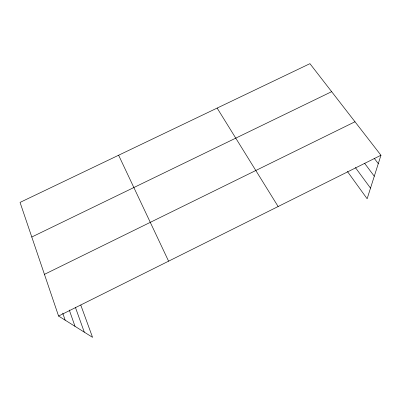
<?xml version="1.0" encoding="UTF-8"?>
<svg xmlns="http://www.w3.org/2000/svg" width="401" height="401" viewBox="0 0 401 401"><rect width="100%" height="100%" fill="white"/><g stroke="black" fill="none" stroke-linecap="round" stroke-linejoin="round"><path stroke-width="0.6" d="M80.771 305.046L92.546 337.331L58.576 316.043L20.05 202.405L309.933 63.669L380.95 155.252L367.136 198.756L347.426 171.503M58.576 316.043L380.95 155.252M44.446 274.354L354.985 121.769M31.784 237.011L331.642 91.669M374.158 158.23L378.288 163.633M364.544 163.227L374.288 176.229M355.381 167.558L370.509 188.129M217.136 108.08L278.139 206.535M118.621 155.227L168.595 261.171M75.423 307.417L84.295 332.158M69.268 309.983L75.022 326.349M62.726 313.091L65.157 320.168"/></g></svg>
